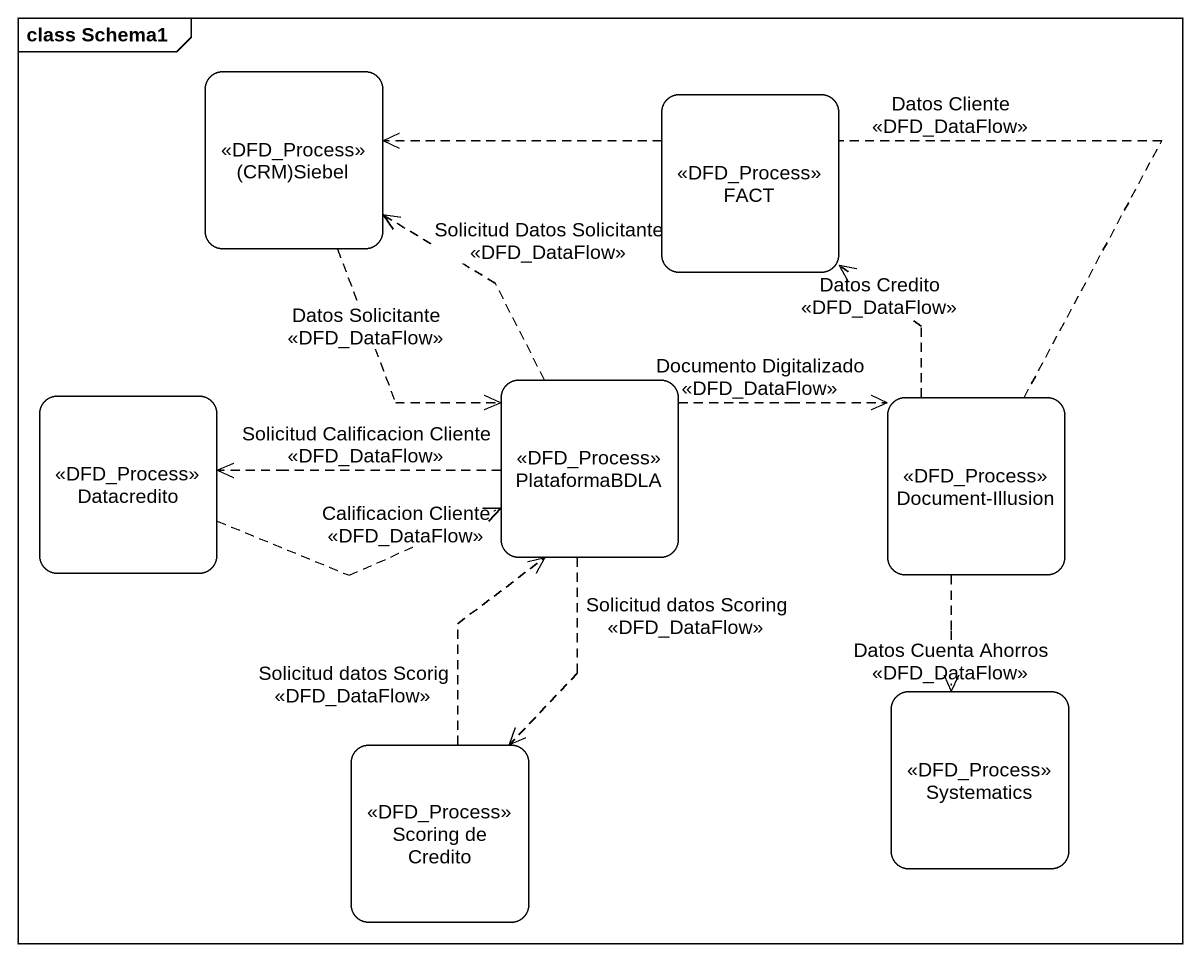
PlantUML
@startuml
mainframe class Schema1
hide empty description
state "(CRM)Siebel" as CRM_Siebel <<DFD_Process>>
state FACT <<DFD_Process>>
state Datacredito <<DFD_Process>>
state PlataformaBDLA <<DFD_Process>>
state "Document-Illusion" as Document_Illusion <<DFD_Process>>
state Systematics <<DFD_Process>>
state "Scoring de Credito" as Scoring_de_Credito <<DFD_Process>>
CRM_Siebel -[dashed]-> PlataformaBDLA : Datos Solicitante\n<<DFD_DataFlow>>
Datacredito -right[dashed]-> PlataformaBDLA : Calificacion Cliente\n<<DFD_DataFlow>>
PlataformaBDLA -up[dashed]-> CRM_Siebel : Solicitud Datos Solicitante\n<<DFD_DataFlow>>
PlataformaBDLA -left[dashed]-> Datacredito : Solicitud Calificacion Cliente\n<<DFD_DataFlow>>
PlataformaBDLA -right[dashed]-> Document_Illusion : Documento Digitalizado\n<<DFD_DataFlow>>
PlataformaBDLA -[dashed]-> Scoring_de_Credito : Solicitud datos Scoring\n<<DFD_DataFlow>>
Document_Illusion -left[dashed]-> CRM_Siebel : Datos Cliente\n<<DFD_DataFlow>>
Document_Illusion -up[dashed]-> FACT : Datos Credito\n<<DFD_DataFlow>>
Document_Illusion -[dashed]-> Systematics : Datos Cuenta Ahorros\n<<DFD_DataFlow>>
Scoring_de_Credito -up[dashed]-> PlataformaBDLA : Solicitud datos Scorig\n<<DFD_DataFlow>>
@enduml
